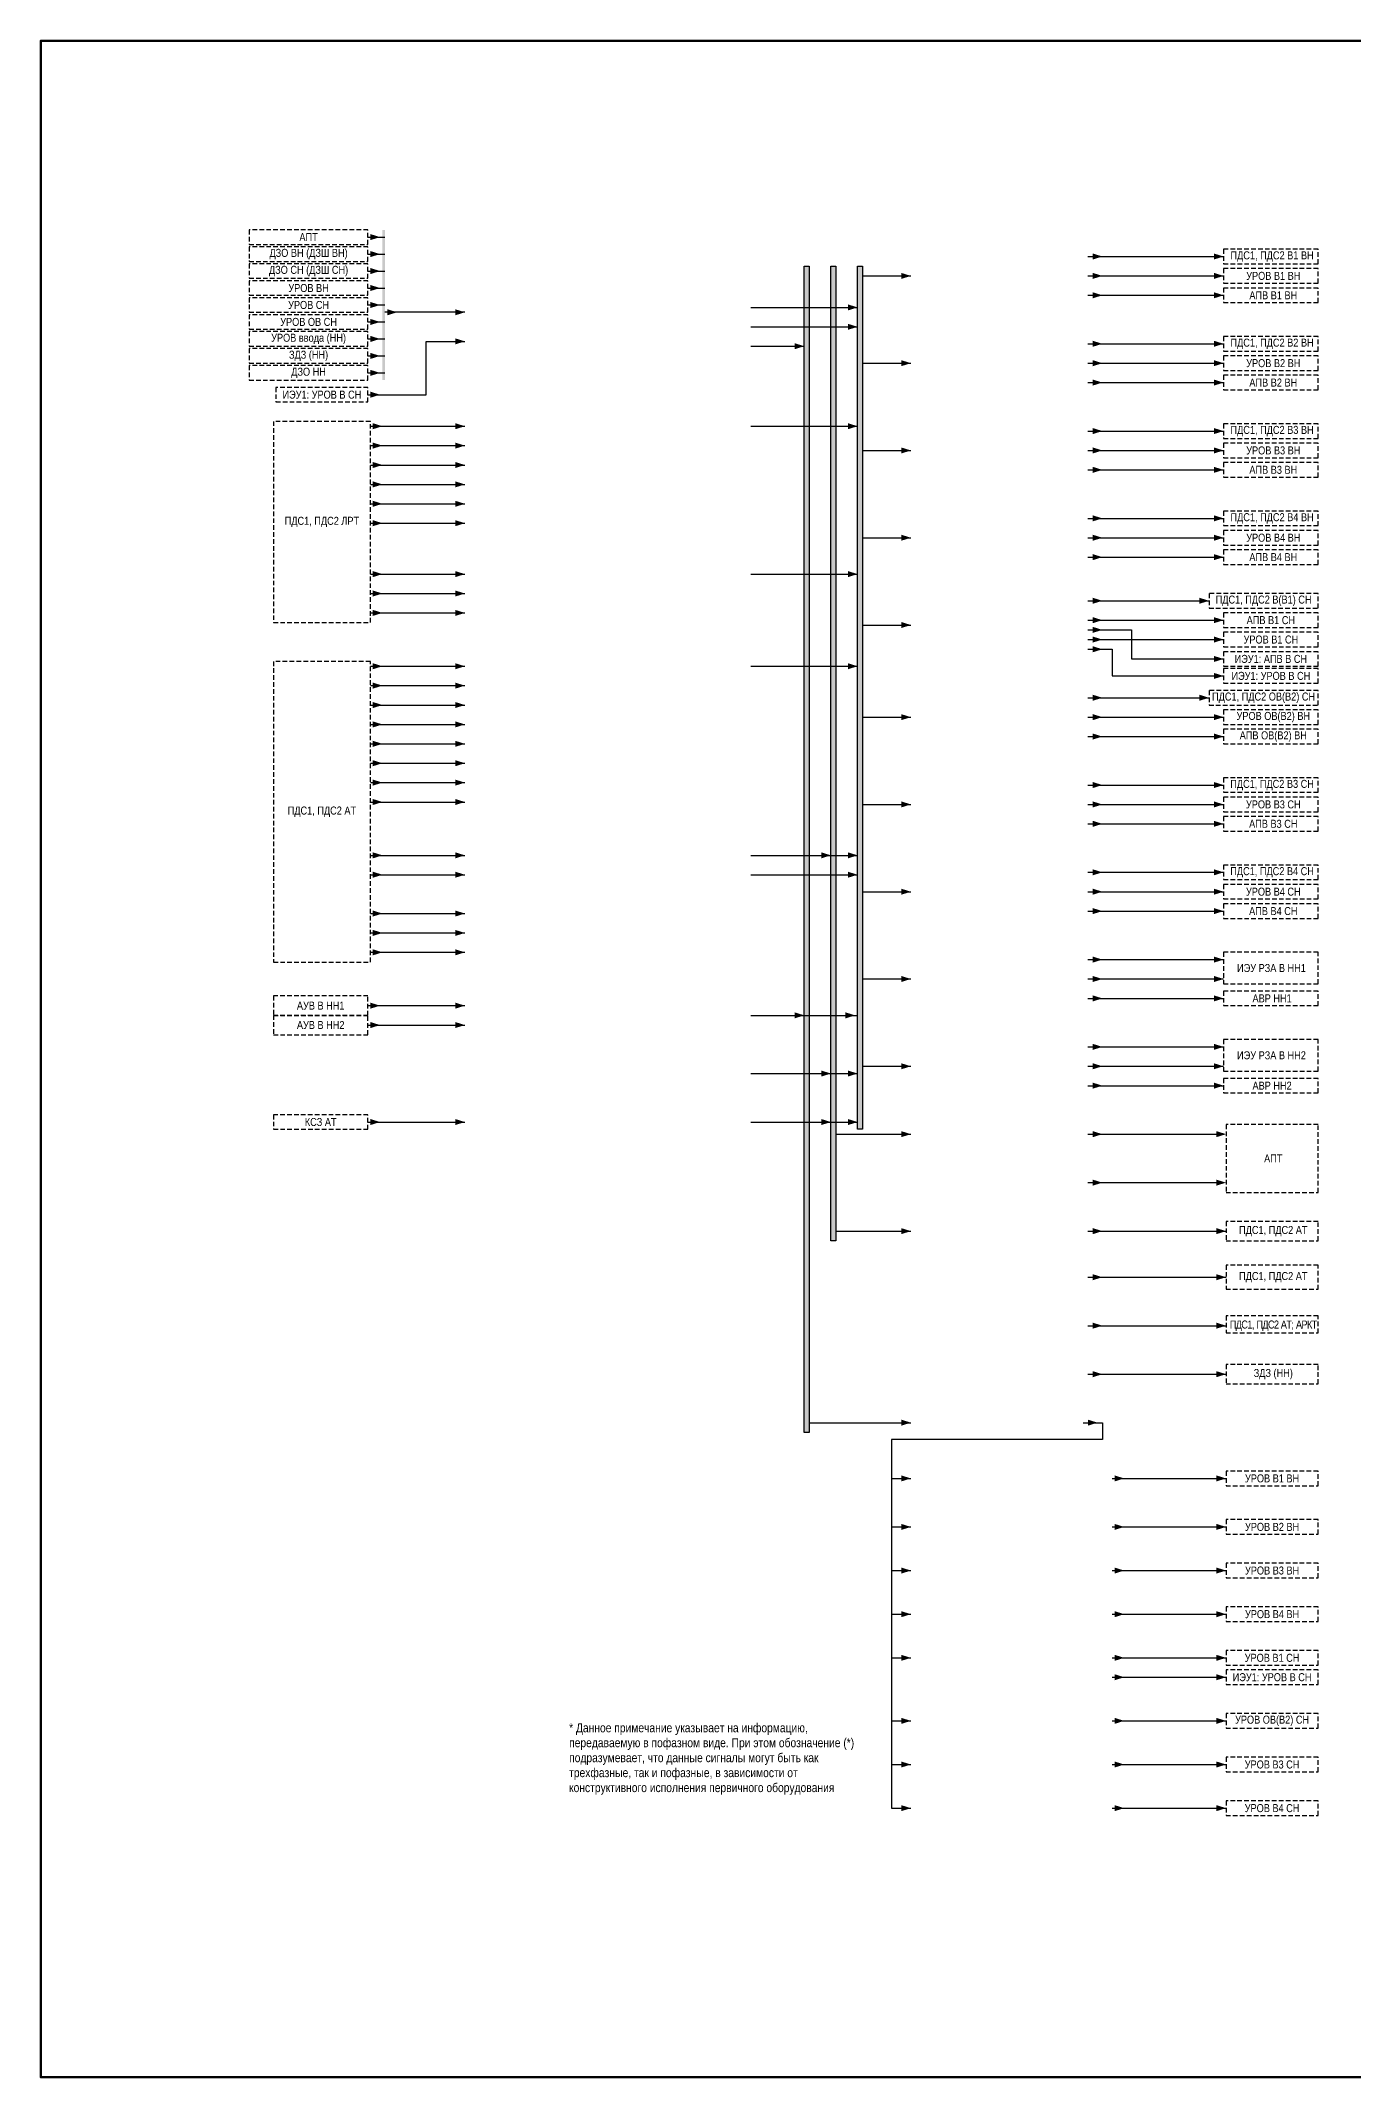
# Model space of a CAD drawing. Header units: millimetres. Extents: x 25558 to 49929, y 1902 to 19390.
# Drawn here: x 36530 to 37072, y 14521 to 15361 of the extents above; entities that cross this region are included whole.
import ezdxf

# ---------------------------------------------------------------- set-up
doc = ezdxf.new("R2010")
doc.units = ezdxf.units.MM
doc.linetypes.add('штриховая2', pattern=[9.525, 6.35, -3.175])
for name, color, linetype, lineweight in [('Основная', 7, 'Continuous', 30), ('Отключение_включение', 1, 'Continuous', 30), ('Тонкая', 7, 'Continuous', 5), ('Цепи внешние', 84, 'Continuous', 30), ('Цепи внутренние', 5, 'Continuous', 30)]:
    doc.layers.add(name, color=color, linetype=linetype, lineweight=lineweight)
doc.styles.add('Narrow', font='ARIALN.TTF')

msp = doc.modelspace()

# ---------------------------------------------------------------- hatches: boundary and pattern name
h = msp.add_hatch(color=1)
h.dxf.hatch_style = 1
h.paths.add_polyline_path([(36671, 15221), (36672, 15221), (36672, 15283), (36671, 15283)])
at = {"layer": 'Отключение_включение'}
h = msp.add_hatch(color=256, dxfattribs=at)
h.dxf.hatch_style = 1
h.paths.add_polyline_path([(36869, 15268), (36867, 15268), (36867, 14912), (36869, 14912)])
at = {"layer": 'Цепи внутренние', "ltscale": 0.3}
h = msp.add_hatch(color=256, dxfattribs=at)
h.dxf.hatch_style = 1
h.paths.add_polyline_path([(36847, 15268), (36845, 15268), (36845, 14787), (36847, 14787)])
h = msp.add_hatch(color=256, dxfattribs=at)
h.dxf.hatch_style = 1
h.paths.add_polyline_path([(36858, 15268), (36856, 15268), (36856, 14866), (36858, 14866)])

# ---------------------------------------------------------------- linework, layer by layer
at = {"layer": 'Отключение_включение'}
for p, q in [((36665, 15280), (36672, 15280)), ((36665, 15273), (36672, 15273)), ((36962, 15272), (37013, 15272)), ((37013, 15272), (37018, 15272)), ((36665, 15266), (36672, 15266)), ((36869, 15264), (36889, 15264)), ((36665, 15259), (36672, 15259)), ((36665, 15252), (36672, 15252)), ((36823, 15251), (36867, 15251)), ((36665, 15245), (36672, 15245)), ((36665, 15238), (36672, 15238)), ((36823, 15243), (36867, 15243)), ((36665, 15231), (36672, 15231)), ((36689, 15215), (36689, 15237)), ((36689, 15237), (36705, 15237)), ((36962, 15236), (37013, 15236)), ((37013, 15236), (37018, 15236)), ((36665, 15224), (36672, 15224)), ((36869, 15228), (36889, 15228)), ((36665, 15215), (36689, 15215)), ((36823, 15202), (36867, 15202)), ((36962, 15200), (37013, 15200)), ((37013, 15200), (37018, 15200)), ((36869, 15192), (36889, 15192)), ((36962, 15164), (37013, 15164)), ((37013, 15164), (37018, 15164)), ((36869, 15156), (36889, 15156)), ((36823, 15141), (36867, 15141)), ((36962, 15130), (37007, 15130)), ((37007, 15130), (37012, 15130)), ((36869, 15120), (36889, 15120)), ((36823, 15103), (36867, 15103)), ((36962, 15090), (37012, 15090)), ((37007, 15090), (37012, 15090)), ((36869, 15082), (36889, 15082)), ((36962, 15054), (37013, 15054)), ((37013, 15054), (37018, 15054)), ((36869, 15046), (36889, 15046)), ((36823, 15025), (36867, 15025)), ((36823, 15017), (36867, 15017)), ((36962, 15018), (37013, 15018)), ((37013, 15018), (37018, 15018)), ((36869, 15010), (36889, 15010)), ((36962, 14982), (37007, 14982)), ((37007, 14982), (37018, 14982)), ((36869, 14974), (36889, 14974)), ((36962, 14974), (37007, 14974)), ((37007, 14974), (37018, 14974)), ((36823, 14959), (36867, 14959)), ((36962, 14946), (37007, 14946)), ((37007, 14946), (37018, 14946)), ((36869, 14938), (36889, 14938)), ((36962, 14938), (37007, 14938)), ((37007, 14938), (37018, 14938)), ((36823, 14935), (36867, 14935)), ((36823, 14915), (36867, 14915))]:
    msp.add_line(p, q, dxfattribs=at)
for points in [[(36670, 15280, 0, 2.5, 0), (36666, 15280, 0, 0, 0)], [(36670, 15273, 0, 2.5, 0), (36666, 15273, 0, 0, 0)], [(36968, 15272, 0, 2.5, 0), (36964, 15272, 0, 0, 0)], [(37018, 15272, 0, 2.5, 0), (37014, 15272, 0, 0, 0)], [(36670, 15266, 0, 2.5, 0), (36666, 15266, 0, 0, 0)], [(36889, 15264, 0, 2.5, 0), (36885, 15264, 0, 0, 0)], [(36670, 15259, 0, 2.5, 0), (36666, 15259, 0, 0, 0)], [(36670, 15252, 0, 2.5, 0), (36666, 15252, 0, 0, 0)], [(36670, 15245, 0, 2.5, 0), (36666, 15245, 0, 0, 0)], [(36677, 15249, 0, 2.5, 0), (36673, 15249, 0, 0, 0)], [(36705, 15249, 0, 2.5, 0), (36701, 15249, 0, 0, 0)], [(36867, 15251, 0, 2.5, 0), (36863, 15251, 0, 0, 0)], [(36670, 15238, 0, 2.5, 0), (36666, 15238, 0, 0, 0)], [(36705, 15237, 0, 2.5, 0), (36701, 15237, 0, 0, 0)], [(36867, 15243, 0, 2.5, 0), (36863, 15243, 0, 0, 0)], [(36670, 15231, 0, 2.5, 0), (36666, 15231, 0, 0, 0)], [(36889, 15228, 0, 2.5, 0), (36885, 15228, 0, 0, 0)], [(36968, 15236, 0, 2.5, 0), (36964, 15236, 0, 0, 0)], [(37018, 15236, 0, 2.5, 0), (37014, 15236, 0, 0, 0)], [(36670, 15224, 0, 2.5, 0), (36666, 15224, 0, 0, 0)], [(36670, 15215, 0, 2.5, 0), (36666, 15215, 0, 0, 0)], [(36867, 15202, 0, 2.5, 0), (36863, 15202, 0, 0, 0)], [(36968, 15200, 0, 2.5, 0), (36964, 15200, 0, 0, 0)], [(37018, 15200, 0, 2.5, 0), (37014, 15200, 0, 0, 0)], [(36889, 15192, 0, 2.5, 0), (36885, 15192, 0, 0, 0)], [(36968, 15164, 0, 2.5, 0), (36964, 15164, 0, 0, 0)], [(37018, 15164, 0, 2.5, 0), (37014, 15164, 0, 0, 0)], [(36889, 15156, 0, 2.5, 0), (36885, 15156, 0, 0, 0)], [(36867, 15141, 0, 2.5, 0), (36863, 15141, 0, 0, 0)], [(36968, 15130, 0, 2.5, 0), (36964, 15130, 0, 0, 0)], [(37012, 15130, 0, 2.5, 0), (37008, 15130, 0, 0, 0)], [(36889, 15120, 0, 2.5, 0), (36885, 15120, 0, 0, 0)], [(36867, 15103, 0, 2.5, 0), (36863, 15103, 0, 0, 0)], [(36968, 15090, 0, 2.5, 0), (36964, 15090, 0, 0, 0)], [(37012, 15090, 0, 2.5, 0), (37008, 15090, 0, 0, 0)], [(36889, 15082, 0, 2.5, 0), (36885, 15082, 0, 0, 0)], [(36968, 15054, 0, 2.5, 0), (36964, 15054, 0, 0, 0)], [(37018, 15054, 0, 2.5, 0), (37014, 15054, 0, 0, 0)], [(36889, 15046, 0, 2.5, 0), (36885, 15046, 0, 0, 0)], [(36856, 15025, 0, 2.5, 0), (36852, 15025, 0, 0, 0)], [(36867, 15025, 0, 2.5, 0), (36863, 15025, 0, 0, 0)], [(36968, 15018, 0, 2.5, 0), (36964, 15018, 0, 0, 0)], [(37018, 15018, 0, 2.5, 0), (37014, 15018, 0, 0, 0)], [(36867, 15017, 0, 2.5, 0), (36863, 15017, 0, 0, 0)], [(36889, 15010, 0, 2.5, 0), (36885, 15010, 0, 0, 0)], [(36968, 14982, 0, 2.5, 0), (36964, 14982, 0, 0, 0)], [(37018, 14982, 0, 2.5, 0), (37014, 14982, 0, 0, 0)], [(36889, 14974, 0, 2.5, 0), (36885, 14974, 0, 0, 0)], [(36968, 14974, 0, 2.5, 0), (36964, 14974, 0, 0, 0)], [(37018, 14974, 0, 2.5, 0), (37014, 14974, 0, 0, 0)], [(36845, 14959, 0, 2.5, 0), (36841, 14959, 0, 0, 0)], [(36866, 14959, 0, 2.5, 0), (36862, 14959, 0, 0, 0)], [(36968, 14946, 0, 2.5, 0), (36964, 14946, 0, 0, 0)], [(37018, 14946, 0, 2.5, 0), (37014, 14946, 0, 0, 0)], [(36856, 14935, 0, 2.5, 0), (36852, 14935, 0, 0, 0)], [(36867, 14935, 0, 2.5, 0), (36863, 14935, 0, 0, 0)], [(36889, 14938, 0, 2.5, 0), (36885, 14938, 0, 0, 0)], [(36968, 14938, 0, 2.5, 0), (36964, 14938, 0, 0, 0)], [(37018, 14938, 0, 2.5, 0), (37014, 14938, 0, 0, 0)], [(36856, 14915, 0, 2.5, 0), (36852, 14915, 0, 0, 0)], [(36867, 14915, 0, 2.5, 0), (36863, 14915, 0, 0, 0)]]:
    msp.add_lwpolyline(points, format="xyseb", dxfattribs=at)
msp.add_lwpolyline([(36867, 15268), (36869, 15268), (36869, 14912), (36867, 14912)], close=True, dxfattribs=at)
msp.add_lwpolyline([(36705, 15249), (36672, 15249)], dxfattribs=at)
at = {"layer": 'Тонкая', "color": 3, "lineweight": 50}
msp.add_lwpolyline([(37124, 14521), (36530, 14521), (36530, 15361), (37124, 15361)], close=True, dxfattribs=at)
at = {"layer": 'Цепи внешние', "ltscale": 0.3}
for p, q in [((36962, 15264), (37016, 15264)), ((37016, 15264), (37018, 15264)), ((36962, 15256), (37018, 15256)), ((36962, 15228), (37016, 15228)), ((37016, 15228), (37018, 15228)), ((36962, 15220), (37018, 15220)), ((36666, 15202), (36705, 15202)), ((36666, 15194), (36705, 15194)), ((36962, 15192), (37016, 15192)), ((37016, 15192), (37018, 15192)), ((36666, 15186), (36705, 15186)), ((36962, 15184), (37018, 15184)), ((36666, 15178), (36705, 15178)), ((36666, 15170), (36705, 15170)), ((36666, 15162), (36705, 15162)), ((36962, 15156), (37016, 15156)), ((37016, 15156), (37018, 15156)), ((36962, 15148), (37018, 15148)), ((36666, 15141), (36705, 15141)), ((36666, 15133), (36705, 15133)), ((36666, 15125), (36705, 15125)), ((36962, 15122), (37018, 15122)), ((36962, 15114), (37018, 15114)), ((36666, 15103), (36705, 15103)), ((36666, 15095), (36705, 15095)), ((36666, 15087), (36705, 15087)), ((36666, 15079), (36705, 15079)), ((36962, 15082), (37016, 15082)), ((37016, 15082), (37018, 15082)), ((36666, 15071), (36705, 15071)), ((36962, 15074), (37018, 15074)), ((36666, 15063), (36705, 15063)), ((36666, 15055), (36705, 15055)), ((36666, 15047), (36705, 15047)), ((36962, 15046), (37016, 15046)), ((37016, 15046), (37018, 15046)), ((36962, 15038), (37018, 15038)), ((36666, 15025), (36705, 15025)), ((36666, 15017), (36705, 15017)), ((36962, 15010), (37016, 15010)), ((37016, 15010), (37018, 15010)), ((36666, 15001), (36705, 15001)), ((36962, 15002), (37018, 15002)), ((36666, 14993), (36705, 14993)), ((36666, 14985), (36705, 14985)), ((36665, 14963), (36705, 14963)), ((36962, 14966), (37007, 14966)), ((37007, 14966), (37018, 14966)), ((36665, 14955), (36705, 14955)), ((36962, 14930), (37007, 14930)), ((37007, 14930), (37018, 14930)), ((36665, 14915), (36705, 14915))]:
    msp.add_line(p, q, dxfattribs=at)
at = {"layer": 'Цепи внешние'}
for p, q in [((36962, 14910), (36979, 14910)), ((36978, 14910), (37015, 14910)), ((36962, 14890), (36979, 14890)), ((36978, 14890), (37015, 14890)), ((36962, 14870), (36979, 14870)), ((36978, 14870), (37019, 14870)), ((36962, 14831), (37019, 14831)), ((36962, 14811), (37019, 14811)), ((36972, 14768), (36984, 14768)), ((36977, 14768), (37019, 14768)), ((36972, 14748), (36998, 14748)), ((36972, 14748), (37019, 14748)), ((36972, 14730), (36984, 14730)), ((36977, 14730), (37019, 14730)), ((36972, 14712), (36998, 14712)), ((36972, 14712), (37019, 14712)), ((36972, 14694), (36984, 14694)), ((36977, 14694), (37019, 14694)), ((36972, 14668), (36998, 14668)), ((36972, 14668), (37019, 14668)), ((36972, 14650), (36984, 14650)), ((36977, 14650), (37019, 14650)), ((36972, 14632), (36998, 14632)), ((36972, 14632), (37019, 14632))]:
    msp.add_line(p, q, dxfattribs=at)
at = {"layer": 'Цепи внешние', "linetype": 'штриховая2', "ltscale": 0.3}
for points in [[(36665, 15283), (36616, 15283), (36616, 15277), (36665, 15277)], [(36665, 15276), (36616, 15276), (36616, 15270), (36665, 15270)], [(37057, 15275), (37018, 15275), (37018, 15269), (37057, 15269)], [(36665, 15269), (36616, 15269), (36616, 15263), (36665, 15263)], [(37057, 15267), (37018, 15267), (37018, 15261), (37057, 15261)], [(36665, 15262), (36616, 15262), (36616, 15256), (36665, 15256)], [(36665, 15255), (36616, 15255), (36616, 15249), (36665, 15249)], [(37057, 15259), (37018, 15259), (37018, 15253), (37057, 15253)], [(36665, 15248), (36616, 15248), (36616, 15242), (36665, 15242)], [(36665, 15241), (36616, 15241), (36616, 15235), (36665, 15235)], [(37057, 15239), (37018, 15239), (37018, 15233), (37057, 15233)], [(36665, 15234), (36616, 15234), (36616, 15228), (36665, 15228)], [(37057, 15231), (37018, 15231), (37018, 15225), (37057, 15225)], [(36665, 15227), (36616, 15227), (36616, 15221), (36665, 15221)], [(37057, 15223), (37018, 15223), (37018, 15217), (37057, 15217)], [(36666, 15204), (36626, 15204), (36626, 15121), (36666, 15121)], [(37057, 15203), (37018, 15203), (37018, 15197), (37057, 15197)], [(37057, 15195), (37018, 15195), (37018, 15189), (37057, 15189)], [(37057, 15187), (37018, 15187), (37018, 15181), (37057, 15181)], [(37057, 15167), (37018, 15167), (37018, 15161), (37057, 15161)], [(37057, 15159), (37018, 15159), (37018, 15153), (37057, 15153)], [(37057, 15151), (37018, 15151), (37018, 15145), (37057, 15145)], [(37057, 15133), (37012, 15133), (37012, 15127), (37057, 15127)], [(37057, 15125), (37018, 15125), (37018, 15119), (37057, 15119)], [(37057, 15117), (37018, 15117), (37018, 15111), (37057, 15111)], [(36666, 15105), (36626, 15105), (36626, 14981), (36666, 14981)], [(37057, 15093), (37012, 15093), (37012, 15087), (37057, 15087)], [(37057, 15085), (37018, 15085), (37018, 15079), (37057, 15079)], [(37057, 15077), (37018, 15077), (37018, 15071), (37057, 15071)], [(37057, 15057), (37018, 15057), (37018, 15051), (37057, 15051)], [(37057, 15049), (37018, 15049), (37018, 15043), (37057, 15043)], [(37057, 15041), (37018, 15041), (37018, 15035), (37057, 15035)], [(37057, 15021), (37018, 15021), (37018, 15015), (37057, 15015)], [(37057, 15013), (37018, 15013), (37018, 15007), (37057, 15007)], [(37057, 15005), (37018, 15005), (37018, 14999), (37057, 14999)], [(37057, 14985), (37018, 14985), (37018, 14972), (37057, 14972)], [(37057, 14969), (37018, 14969), (37018, 14963), (37057, 14963)], [(36665, 14967), (36626, 14967), (36626, 14959), (36665, 14959)], [(36665, 14959), (36626, 14959), (36626, 14951), (36665, 14951)], [(37057, 14949), (37018, 14949), (37018, 14936), (37057, 14936)], [(37057, 14933), (37018, 14933), (37018, 14927), (37057, 14927)], [(36665, 14918), (36626, 14918), (36626, 14912), (36665, 14912)], [(37057, 14914), (37019, 14914), (37019, 14886), (37057, 14886)], [(37057, 14874), (37019, 14874), (37019, 14866), (37057, 14866)], [(37057, 14856), (37019, 14856), (37019, 14846), (37057, 14846)], [(37057, 14835), (37019, 14835), (37019, 14828), (37057, 14828)], [(37057, 14815), (37019, 14815), (37019, 14807), (37057, 14807)], [(37057, 14771), (37019, 14771), (37019, 14765), (37057, 14765)], [(37057, 14751), (37019, 14751), (37019, 14745), (37057, 14745)], [(37057, 14733), (37019, 14733), (37019, 14727), (37057, 14727)], [(37057, 14715), (37019, 14715), (37019, 14709), (37057, 14709)], [(37057, 14697), (37019, 14697), (37019, 14691), (37057, 14691)], [(37057, 14671), (37019, 14671), (37019, 14665), (37057, 14665)], [(37057, 14653), (37019, 14653), (37019, 14647), (37057, 14647)], [(37057, 14635), (37019, 14635), (37019, 14629), (37057, 14629)]]:
    msp.add_lwpolyline(points, close=True, dxfattribs=at)
at = {"layer": 'Цепи внешние', "ltscale": 0.3}
for points in [[(36968, 15264, 0, 2.5, 0), (36964, 15264, 0, 0, 0)], [(37018, 15264, 0, 2.5, 0), (37014, 15264, 0, 0, 0)], [(36968, 15256, 0, 2.5, 0), (36964, 15256, 0, 0, 0)], [(37018, 15256, 0, 2.5, 0), (37014, 15256, 0, 0, 0)], [(36968, 15228, 0, 2.5, 0), (36964, 15228, 0, 0, 0)], [(37018, 15228, 0, 2.5, 0), (37014, 15228, 0, 0, 0)], [(36968, 15220, 0, 2.5, 0), (36964, 15220, 0, 0, 0)], [(37018, 15220, 0, 2.5, 0), (37014, 15220, 0, 0, 0)], [(36671, 15202, 0, 2.5, 0), (36667, 15202, 0, 0, 0)], [(36705, 15202, 0, 2.5, 0), (36701, 15202, 0, 0, 0)], [(36671, 15194, 0, 2.5, 0), (36667, 15194, 0, 0, 0)], [(36671, 15186, 0, 2.5, 0), (36667, 15186, 0, 0, 0)], [(36705, 15194, 0, 2.5, 0), (36701, 15194, 0, 0, 0)], [(36705, 15186, 0, 2.5, 0), (36701, 15186, 0, 0, 0)], [(36968, 15192, 0, 2.5, 0), (36964, 15192, 0, 0, 0)], [(37018, 15192, 0, 2.5, 0), (37014, 15192, 0, 0, 0)], [(36671, 15178, 0, 2.5, 0), (36667, 15178, 0, 0, 0)], [(36705, 15178, 0, 2.5, 0), (36701, 15178, 0, 0, 0)], [(36968, 15184, 0, 2.5, 0), (36964, 15184, 0, 0, 0)], [(37018, 15184, 0, 2.5, 0), (37014, 15184, 0, 0, 0)], [(36671, 15170, 0, 2.5, 0), (36667, 15170, 0, 0, 0)], [(36705, 15170, 0, 2.5, 0), (36701, 15170, 0, 0, 0)], [(36671, 15162, 0, 2.5, 0), (36667, 15162, 0, 0, 0)], [(36705, 15162, 0, 2.5, 0), (36701, 15162, 0, 0, 0)], [(36968, 15156, 0, 2.5, 0), (36964, 15156, 0, 0, 0)], [(37018, 15156, 0, 2.5, 0), (37014, 15156, 0, 0, 0)], [(36968, 15148, 0, 2.5, 0), (36964, 15148, 0, 0, 0)], [(37018, 15148, 0, 2.5, 0), (37014, 15148, 0, 0, 0)], [(36671, 15141, 0, 2.5, 0), (36667, 15141, 0, 0, 0)], [(36705, 15141, 0, 2.5, 0), (36701, 15141, 0, 0, 0)], [(36671, 15133, 0, 2.5, 0), (36667, 15133, 0, 0, 0)], [(36705, 15133, 0, 2.5, 0), (36701, 15133, 0, 0, 0)], [(36671, 15125, 0, 2.5, 0), (36667, 15125, 0, 0, 0)], [(36705, 15125, 0, 2.5, 0), (36701, 15125, 0, 0, 0)], [(36968, 15122, 0, 2.5, 0), (36964, 15122, 0, 0, 0)], [(37018, 15122, 0, 2.5, 0), (37014, 15122, 0, 0, 0)], [(36968, 15114, 0, 2.5, 0), (36964, 15114, 0, 0, 0)], [(37018, 15114, 0, 2.5, 0), (37014, 15114, 0, 0, 0)], [(36671, 15103, 0, 2.5, 0), (36667, 15103, 0, 0, 0)], [(36705, 15103, 0, 2.5, 0), (36701, 15103, 0, 0, 0)], [(36671, 15095, 0, 2.5, 0), (36667, 15095, 0, 0, 0)], [(36705, 15095, 0, 2.5, 0), (36701, 15095, 0, 0, 0)], [(36671, 15087, 0, 2.5, 0), (36667, 15087, 0, 0, 0)], [(36705, 15087, 0, 2.5, 0), (36701, 15087, 0, 0, 0)], [(36671, 15079, 0, 2.5, 0), (36667, 15079, 0, 0, 0)], [(36705, 15079, 0, 2.5, 0), (36701, 15079, 0, 0, 0)], [(36968, 15082, 0, 2.5, 0), (36964, 15082, 0, 0, 0)], [(37018, 15082, 0, 2.5, 0), (37014, 15082, 0, 0, 0)], [(36671, 15071, 0, 2.5, 0), (36667, 15071, 0, 0, 0)], [(36705, 15071, 0, 2.5, 0), (36701, 15071, 0, 0, 0)], [(36968, 15074, 0, 2.5, 0), (36964, 15074, 0, 0, 0)], [(37018, 15074, 0, 2.5, 0), (37014, 15074, 0, 0, 0)], [(36671, 15063, 0, 2.5, 0), (36667, 15063, 0, 0, 0)], [(36705, 15063, 0, 2.5, 0), (36701, 15063, 0, 0, 0)], [(36671, 15055, 0, 2.5, 0), (36667, 15055, 0, 0, 0)], [(36705, 15055, 0, 2.5, 0), (36701, 15055, 0, 0, 0)], [(36671, 15047, 0, 2.5, 0), (36667, 15047, 0, 0, 0)], [(36705, 15047, 0, 2.5, 0), (36701, 15047, 0, 0, 0)], [(36968, 15046, 0, 2.5, 0), (36964, 15046, 0, 0, 0)], [(37018, 15046, 0, 2.5, 0), (37014, 15046, 0, 0, 0)], [(36968, 15038, 0, 2.5, 0), (36964, 15038, 0, 0, 0)], [(37018, 15038, 0, 2.5, 0), (37014, 15038, 0, 0, 0)], [(36671, 15025, 0, 2.5, 0), (36667, 15025, 0, 0, 0)], [(36705, 15025, 0, 2.5, 0), (36701, 15025, 0, 0, 0)], [(36671, 15017, 0, 2.5, 0), (36667, 15017, 0, 0, 0)], [(36705, 15017, 0, 2.5, 0), (36701, 15017, 0, 0, 0)], [(36968, 15010, 0, 2.5, 0), (36964, 15010, 0, 0, 0)], [(37018, 15010, 0, 2.5, 0), (37014, 15010, 0, 0, 0)], [(36968, 15002, 0, 2.5, 0), (36964, 15002, 0, 0, 0)], [(37018, 15002, 0, 2.5, 0), (37014, 15002, 0, 0, 0)], [(36671, 15001, 0, 2.5, 0), (36667, 15001, 0, 0, 0)], [(36671, 14993, 0, 2.5, 0), (36667, 14993, 0, 0, 0)], [(36705, 15001, 0, 2.5, 0), (36701, 15001, 0, 0, 0)], [(36705, 14993, 0, 2.5, 0), (36701, 14993, 0, 0, 0)], [(36671, 14985, 0, 2.5, 0), (36667, 14985, 0, 0, 0)], [(36705, 14985, 0, 2.5, 0), (36701, 14985, 0, 0, 0)], [(36670, 14963, 0, 2.5, 0), (36666, 14963, 0, 0, 0)], [(36705, 14963, 0, 2.5, 0), (36701, 14963, 0, 0, 0)], [(36968, 14966, 0, 2.5, 0), (36964, 14966, 0, 0, 0)], [(37018, 14966, 0, 2.5, 0), (37014, 14966, 0, 0, 0)], [(36670, 14955, 0, 2.5, 0), (36666, 14955, 0, 0, 0)], [(36705, 14955, 0, 2.5, 0), (36701, 14955, 0, 0, 0)], [(36968, 14930, 0, 2.5, 0), (36964, 14930, 0, 0, 0)], [(37018, 14930, 0, 2.5, 0), (37014, 14930, 0, 0, 0)], [(36670, 14915, 0, 2.5, 0), (36666, 14915, 0, 0, 0)], [(36705, 14915, 0, 2.5, 0), (36701, 14915, 0, 0, 0)], [(36977, 14768, 0, 2.5, 0), (36973, 14768, 0, 0, 0)], [(37019, 14768, 0, 2.5, 0), (37015, 14768, 0, 0, 0)], [(36977, 14748, 0, 2.5, 0), (36973, 14748, 0, 0, 0)], [(37019, 14748, 0, 2.5, 0), (37015, 14748, 0, 0, 0)], [(36977, 14730, 0, 2.5, 0), (36973, 14730, 0, 0, 0)], [(37019, 14730, 0, 2.5, 0), (37015, 14730, 0, 0, 0)], [(36977, 14712, 0, 2.5, 0), (36973, 14712, 0, 0, 0)], [(37019, 14712, 0, 2.5, 0), (37015, 14712, 0, 0, 0)], [(36977, 14694, 0, 2.5, 0), (36973, 14694, 0, 0, 0)], [(37019, 14694, 0, 2.5, 0), (37015, 14694, 0, 0, 0)], [(36977, 14668, 0, 2.5, 0), (36973, 14668, 0, 0, 0)], [(37019, 14668, 0, 2.5, 0), (37015, 14668, 0, 0, 0)], [(36977, 14650, 0, 2.5, 0), (36973, 14650, 0, 0, 0)], [(37019, 14650, 0, 2.5, 0), (37015, 14650, 0, 0, 0)], [(36977, 14632, 0, 2.5, 0), (36973, 14632, 0, 0, 0)], [(37019, 14632, 0, 2.5, 0), (37015, 14632, 0, 0, 0)]]:
    msp.add_lwpolyline(points, format="xyseb", dxfattribs=at)
at = {"layer": 'Цепи внешние'}
for points in [[(36968, 14910, 0, 2.5, 0), (36964, 14910, 0, 0, 0)], [(37019, 14910, 0, 2.5, 0), (37015, 14910, 0, 0, 0)], [(36968, 14890, 0, 2.5, 0), (36964, 14890, 0, 0, 0)], [(37019, 14890, 0, 2.5, 0), (37015, 14890, 0, 0, 0)], [(36968, 14870, 0, 2.5, 0), (36964, 14870, 0, 0, 0)], [(37019, 14870, 0, 2.5, 0), (37015, 14870, 0, 0, 0)], [(36968, 14851, 0, 2.5, 0), (36964, 14851, 0, 0, 0)], [(37019, 14851, 0, 2.5, 0), (37015, 14851, 0, 0, 0)], [(36968, 14831, 0, 2.5, 0), (36964, 14831, 0, 0, 0)], [(37019, 14831, 0, 2.5, 0), (37015, 14831, 0, 0, 0)], [(36968, 14811, 0, 2.5, 0), (36964, 14811, 0, 0, 0)], [(37019, 14811, 0, 2.5, 0), (37015, 14811, 0, 0, 0)]]:
    msp.add_lwpolyline(points, format="xyseb", dxfattribs=at)
msp.add_lwpolyline([(36962, 14851), (37019, 14851)], dxfattribs=at)
at = {"layer": 'Цепи внутренние', "ltscale": 0.3}
for p, q in [((36823, 15235), (36845, 15235)), ((36962, 15118), (36980, 15118)), ((36980, 15118), (36980, 15106)), ((36962, 15110), (36972, 15110)), ((36972, 15110), (36972, 15099)), ((36980, 15106), (37018, 15106)), ((36972, 15099), (37018, 15099)), ((36858, 14910), (36889, 14910)), ((36858, 14870), (36889, 14870)), ((36847, 14791), (36889, 14791)), ((36968, 14784), (36881, 14784)), ((36881, 14784), (36881, 14632)), ((36960, 14791), (36968, 14791)), ((36968, 14791), (36968, 14784)), ((36881, 14768), (36889, 14768)), ((36881, 14748), (36889, 14748)), ((36881, 14730), (36889, 14730)), ((36881, 14712), (36889, 14712)), ((36881, 14694), (36889, 14694)), ((36972, 14686), (36998, 14686)), ((36972, 14686), (37019, 14686)), ((36881, 14668), (36889, 14668)), ((36881, 14650), (36889, 14650)), ((36881, 14632), (36889, 14632))]:
    msp.add_line(p, q, dxfattribs=at)
for points in [[(36845, 15268), (36847, 15268), (36847, 14787), (36845, 14787)], [(36856, 15268), (36858, 15268), (36858, 14866), (36856, 14866)]]:
    msp.add_lwpolyline(points, close=True, dxfattribs=at)
for points in [[(36845, 15235, 0, 2.5, 0), (36841, 15235, 0, 0, 0)], [(36968, 15118, 0, 2.5, 0), (36964, 15118, 0, 0, 0)], [(36968, 15110, 0, 2.5, 0), (36964, 15110, 0, 0, 0)], [(37018, 15106, 0, 2.5, 0), (37014, 15106, 0, 0, 0)], [(37018, 15099, 0, 2.5, 0), (37014, 15099, 0, 0, 0)], [(36889, 14910, 0, 2.5, 0), (36885, 14910, 0, 0, 0)], [(36889, 14870, 0, 2.5, 0), (36885, 14870, 0, 0, 0)], [(36889, 14791, 0, 2.5, 0), (36885, 14791, 0, 0, 0)], [(36966, 14791, 0, 2.5, 0), (36962, 14791, 0, 0, 0)], [(36889, 14768, 0, 2.5, 0), (36885, 14768, 0, 0, 0)], [(36889, 14748, 0, 2.5, 0), (36885, 14748, 0, 0, 0)], [(36889, 14730, 0, 2.5, 0), (36885, 14730, 0, 0, 0)], [(36889, 14712, 0, 2.5, 0), (36885, 14712, 0, 0, 0)], [(36889, 14694, 0, 2.5, 0), (36885, 14694, 0, 0, 0)], [(36977, 14686, 0, 2.5, 0), (36973, 14686, 0, 0, 0)], [(37019, 14686, 0, 2.5, 0), (37015, 14686, 0, 0, 0)], [(36889, 14668, 0, 2.5, 0), (36885, 14668, 0, 0, 0)], [(36889, 14650, 0, 2.5, 0), (36885, 14650, 0, 0, 0)], [(36889, 14632, 0, 2.5, 0), (36885, 14632, 0, 0, 0)]]:
    msp.add_lwpolyline(points, format="xyseb", dxfattribs=at)
at = {"layer": 'Цепи внутренние', "linetype": 'штриховая2', "ltscale": 0.3}
for points in [[(36665, 15218), (36627, 15218), (36627, 15212), (36665, 15212)], [(37057, 15109), (37018, 15109), (37018, 15103), (37057, 15103)], [(37057, 15102), (37018, 15102), (37018, 15096), (37057, 15096)], [(37057, 14689), (37019, 14689), (37019, 14683), (37057, 14683)]]:
    msp.add_lwpolyline(points, close=True, dxfattribs=at)

# ---------------------------------------------------------------- texts
at = {"layer": 'Основная', "style": 'Narrow'}
for s, insert, char_height, width, attachment_point in [('АПТ', (36640.5, 15280), 3.3, 49, 5), ('ДЗО ВН (ДЗШ ВН)', (36640.5, 15273), 3.3, 49, 5), ('ПДС1, ПДС2 В1 ВН', (37038, 15272), 3.3, 39, 5), ('ДЗО СН (ДЗШ СН)', (36640.5, 15266), 3.3, 49, 5), ('УРОВ В1 ВН', (37038.5, 15264), 3.3, 41, 5), ('УРОВ ВН', (36640.5, 15259), 3.3, 49, 5), ('АПВ В1 ВН', (37038.5, 15256), 3.3, 41, 5), ('УРОВ ОВ СН', (36640.5, 15245), 3.3, 49, 5), ('УРОВ СН', (36640.5, 15252), 3.3, 49, 5), ('УРОВ ввода (НН)', (36640.5, 15238), 3.3, 49, 5), ('ПДС1, ПДС2 В2 ВН', (37038, 15236), 3.3, 39, 5), ('ЗДЗ (НН)', (36640.5, 15231), 3.3, 49, 5), ('УРОВ В2 ВН', (37038.5, 15228), 3.3, 41, 5), ('ДЗО НН', (36640.5, 15224), 3.3, 49, 5), ('АПВ В2 ВН', (37038.5, 15220), 3.3, 41, 5), ('ИЭУ1: УРОВ В СН', (36646, 15215), 3.3, 38, 5), ('ПДС1, ПДС2 В3 ВН', (37038, 15200), 3.3, 39, 5), ('УРОВ В3 ВН', (37038.5, 15192), 3.3, 41, 5), ('АПВ В3 ВН', (37038.5, 15184), 3.3, 41, 5), ('ПДС1, ПДС2 ЛРТ', (36646, 15162.5), 3.3, 40, 5), ('ПДС1, ПДС2 В4 ВН', (37038, 15164), 3.3, 39, 5), ('УРОВ В4 ВН', (37038.5, 15156), 3.3, 41, 5), ('АПВ В4 ВН', (37038.5, 15148), 3.3, 41, 5), ('ПДС1, ПДС2 В(В1) СН', (37034.5, 15130), 3.3, 45, 5), ('АПВ В1 СН', (37037.5, 15122), 3.3, 39, 5), ('УРОВ В1 СН', (37037.5, 15114), 3.3, 39, 5), ('ИЭУ1: АПВ В СН', (37037.5, 15106), 3.3, 39, 5), ('ИЭУ1: УРОВ В СН', (37037.5, 15099), 3.3, 39, 5), ('ПДС1, ПДС2 ОВ(В2) СН', (37034.5, 15090), 3.3, 45, 5), ('УРОВ ОВ(В2) ВН', (37038.5, 15082), 3.3, 41, 5), ('АПВ ОВ(В2) ВН', (37038.5, 15074), 3.3, 41, 5), ('ПДС1, ПДС2 В3 СН', (37038, 15054), 3.3, 39, 5), ('ПДС1, ПДС2 АТ ', (36646, 15043), 3.3, 40, 5), ('УРОВ В3 СН', (37038.5, 15046), 3.3, 41, 5), ('АПВ В3 СН', (37038.5, 15038), 3.3, 41, 5), ('ПДС1, ПДС2 В4 СН', (37038, 15018), 3.3, 39, 5), ('УРОВ В4 СН', (37038.5, 15010), 3.3, 41, 5), ('АПВ В4 СН', (37038.5, 15002), 3.3, 41, 5), ('ИЭУ РЗА В НН1', (37037.75, 14978.5), 3.3, 39.5, 5), ('АУВ В {\\C0;НН1}', (36645.5, 14963), 3.3, 39, 5), ('АВР НН1', (37038, 14966), 3.3, 39, 5), ('АУВ В {\\C0;НН2}', (36645.5, 14955), 3.3, 39, 5), ('ИЭУ РЗА В НН2', (37037.75, 14942.5), 3.3, 39.5, 5), ('АВР НН2', (37038, 14930), 3.3, 39, 5), ('КСЗ АТ', (36645.5, 14915), 3.3, 39, 5), ('АПТ', (37038.5, 14900), 3.3, 39, 5), ('ПДС1, ПДС2 АТ', (37038.5, 14870), 3.3, 39, 5), ('ПДС1, ПДС2 АТ', (37038.5, 14851), 3.3, 39, 5), ('{\\T0.9;ПДС1, ПДС2 АТ; АРКТ}', (37038.5, 14831), 3.3, 39, 5), ('ЗДЗ (НН)', (37038.5, 14811), 3.3, 39, 5), ('УРОВ В1 ВН', (37038, 14768), 3.3, 38, 5), ('УРОВ В2 ВН', (37038, 14748), 3.3, 38, 5), ('УРОВ В3 ВН', (37038, 14730), 3.3, 38, 5), ('УРОВ В4 ВН', (37038, 14712), 3.3, 38, 5), ('УРОВ В1 СН', (37038, 14694), 3.3, 38, 5), ('ИЭУ1: УРОВ В СН', (37038, 14686), 3.3, 38, 5), ('* Данное примечание указывает на информацию, передаваемую в пофазном виде. При этом обозначение (*) подразумевает, что данные сигналы могут быть как трехфазные, так и пофазные, в зависимости от конструктивного исполнения первичного оборудования', (36748, 14667), 3.7, 120.5548, 1), ('УРОВ ОВ(В2) СН', (37038, 14668), 3.3, 38, 5), ('УРОВ В3 СН', (37038, 14650), 3.3, 38, 5), ('УРОВ В4 СН', (37038, 14632), 3.3, 38, 5)]:
    msp.add_mtext(s, dxfattribs=dict(at, insert=insert, char_height=char_height, width=width, attachment_point=attachment_point))

doc.saveas('drawing.dxf')
